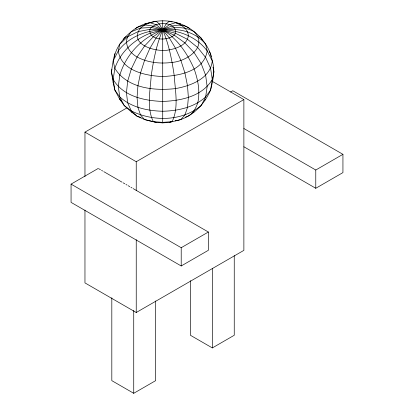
<?xml version="1.0" encoding="UTF-8"?>
<svg xmlns="http://www.w3.org/2000/svg" width="414" height="414" viewBox="0 0 414 414"><rect width="100%" height="100%" fill="white"/><g stroke="black" fill="none" stroke-linecap="round" stroke-linejoin="round"><path stroke-width="0.62" d="M114.248 57.282C116.189 47.051 123.284 38.109 131.295 31.697C136.542 27.055 143.042 24.059 149.889 22.682C164.834 18.288 182.134 21.833 194.14 31.697C203.357 38.854 210.379 49.344 212.284 60.951C215.332 70.654 212.91 80.487 210.591 90.045C204.314 104.794 191.641 117.705 175.546 120.904L176.726 120.381M114.844 53.546L113.157 60.951L111.407 71.793L113.157 82.64L114.844 90.045L119.796 99.381L124.236 105.57L131.295 111.894L137.065 116.23L144.579 119.563L149.889 120.904L156.078 122.384L162.718 122.891L169.357 122.384L180.861 119.563L184.939 114.963L187.501 107.417L188.375 97.45L187.501 85.734L184.939 73.066L180.861 60.309L175.546 48.34L169.357 37.969L162.718 29.901L159.281 23.919L156.078 21.207L144.579 24.028M111.946 69.438L111.407 71.793L113.157 79.462L114.844 90.045L119.796 96.943L124.236 105.57L131.295 110.885L137.065 116.23L141.107 117.483M169.357 122.384L172.11 121.654C178.957 107.785 175.132 90.438 174.222 75.627C171.945 60.061 168.922 44.433 162.718 29.901L156.078 24.685L149.889 22.682L144.579 25.037L137.065 27.36L135.29 29.006M123.346 39.744L124.236 38.021L126.254 36.499M204.252 100.7L205.639 99.381M84.963 176.587L84.963 132.128L126.787 107.982M133.148 188.598L208.371 232.026L208.371 250.289L181.208 265.969L71.063 202.379L71.063 184.121L98.227 168.436M230.577 92.027L232.792 90.744L342.937 154.334L342.937 172.597L315.773 188.277L243.872 146.768M84.963 132.128L136.237 161.729L243.872 99.588L243.872 250.361L136.237 312.508L84.963 282.902L84.963 210.095M71.063 184.121L181.208 247.712L208.371 232.026M243.872 128.506L315.773 170.019L342.937 154.334M111.816 297.785L111.816 380.647L133.732 393.3L155.654 380.647L155.654 300.994M190.409 280.671L190.409 335.268L212.33 347.926L234.246 335.268L234.246 255.619M192.991 112.344L194.14 111.894M180.861 24.028L175.546 22.682L169.357 24.685L153.33 36.748L144.579 45.985L137.065 56.982L131.295 68.988L127.672 81.185L126.436 92.741L127.672 102.874L131.295 110.885C152.963 121.778 182.051 121.509 201.204 105.57L205.639 96.943L210.591 90.045L212.284 79.462L214.028 71.793L212.956 67.078M185.482 117.126C192.112 115.553 195.605 108.778 197.763 102.874C200.278 91.468 198.016 79.809 194.14 68.988C185.337 48.717 168.834 25.689 144.579 25.037L140.501 28.105L131.295 31.697L127.672 36.748L119.796 44.205L118.28 50.85L113.157 60.951L114.844 68.357L113.157 79.462C123.087 96.384 144.533 100.84 162.718 101.42C180.908 100.84 202.353 96.384 212.284 79.462L210.591 68.357L205.639 57.489L197.763 47.589L187.501 39.346L175.546 33.311L162.718 29.901L151.219 27.495L140.501 28.105C127.61 44.914 157.46 52.873 169.357 49.82C177.213 48.417 187.387 44.65 188.375 35.511C187.878 28.706 181.353 24.762 175.546 22.682M172.11 121.654L162.718 122.368L153.33 121.654L144.579 119.563L140.501 114.963L137.934 107.417L137.065 97.45L137.934 85.734L140.501 73.066L144.579 60.309L149.889 48.34L156.078 37.969L162.718 29.901L166.154 23.919L169.357 21.207L172.11 21.937M156.078 122.384L153.33 121.654C146.478 107.785 150.303 90.438 151.219 75.627C153.496 60.061 156.513 44.433 162.718 29.901C170.765 25.606 181.829 22.439 189.705 28.592M131.295 111.894L132.449 112.344M148.709 120.381L149.889 120.904M212.103 81.247L243.872 99.588M98.78 168.757L100.447 169.719M101.554 170.356L102.662 170.998M103.769 171.639L122.063 182.196M123.17 182.838L124.831 183.795M125.939 184.437L127.046 185.079M128.159 185.715L129.82 186.678M130.927 187.314L132.035 187.956M198.679 36.121L201.204 38.021L202.089 39.744M121.649 101.14L119.796 99.381L119.522 98.175M209.179 51.574L210.591 53.546L211.088 56.656M113.157 82.64L113.726 83.763M315.773 170.019L315.773 188.277M212.33 268.272L212.33 347.926M181.208 247.712L181.208 265.969M162.718 20.7L162.718 122.891M136.237 161.729L136.237 190.725M136.237 239.696L136.237 312.508M133.732 310.438L133.732 393.3M119.796 75.26L118.28 86.609L119.796 96.943C131.419 107.454 147.462 110.869 162.718 111.252C177.973 110.869 194.016 107.454 205.639 96.943L207.155 86.609L205.639 75.26L201.204 63.673L194.14 52.645L184.939 42.916L174.222 35.159L162.718 29.901L149.889 29.342L137.934 31.676L127.672 36.748C124.019 44.909 130.058 53.111 137.065 56.982C147.746 62.69 160.223 63.973 172.11 62.405C186.316 61.458 208.759 46.891 194.14 31.697C180.162 23.645 164.182 29.456 149.889 33.311C134.105 39.692 120.355 51.947 114.844 68.357C127.108 88.337 154.339 91.018 175.546 88.591C190.714 85.884 210.374 78.608 212.284 60.951L207.155 50.85L205.639 44.205C195.387 31.624 178.243 27.722 162.718 29.901C145.785 30.217 128.656 37.058 118.28 50.85C121.074 70.918 145.925 75.897 162.718 76.502C179.516 75.897 204.361 70.918 207.155 50.85C196.785 37.058 179.65 30.217 162.718 29.901C142.39 37.317 125.882 54.425 119.796 75.26M149.889 29.342C148.041 41.379 171.008 41.586 175.546 33.311C177.399 21.274 154.432 21.067 149.889 29.342"/></g></svg>
